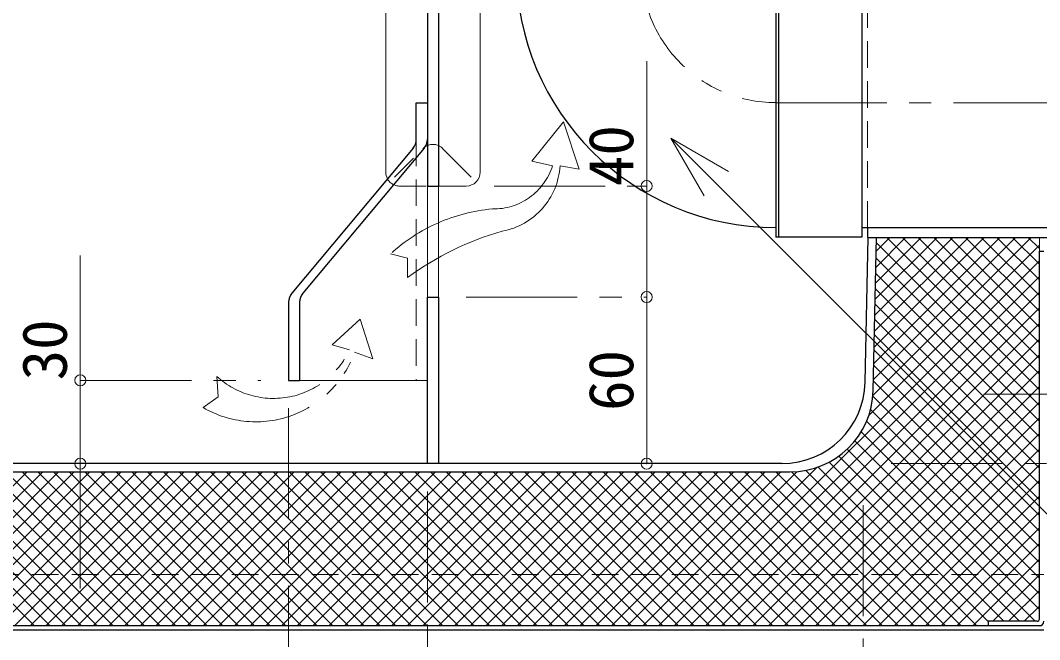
# Model space of a CAD drawing. Units: millimetres at full size, sheet at 1:8; details may follow other scales. Extents: x -1685 to 1555, y -1115 to 1133.
# Drawn here: x -963.1 to -596.1, y -704.4 to -481.3 of the extents above; entities that cross this region are included whole.
import ezdxf
from ezdxf.enums import TextEntityAlignment as Align

# ---------------------------------------------------------------- set-up
doc = ezdxf.new("R2010")
doc.units = ezdxf.units.MM
doc.header["$LTSCALE"] = 8
doc.header["$PDMODE"] = 32
doc.header["$PDSIZE"] = 4
for name, pattern in [('CHAIN1', [8, 5, -1, 1, -1]), ('DASHED1', [1.8, 1.2, -0.6]), ('DOUBLE_CHAIN1', [8.8, 5, -1, 0.6, -0.6, 0.6, -1])]:
    doc.linetypes.add(name, pattern=pattern)
doc.layers.add('0-0_ﾚｲﾔ1', color=4, linetype='Continuous', lineweight=9)
doc.styles.add('ＭＳ ゴシック', font='')
doc.styles.get('ＭＳ ゴシック').set_extended_font_data('MS Gothic')

msp = doc.modelspace()

# ---------------------------------------------------------------- linework, layer by layer
at = {"layer": '0-0_ﾚｲﾔ1', "color": 5, "lineweight": 25}
for p, q in [((-816.576, -142.482), (-816.576, -540.982)), ((-812.576, -147.982), (-812.576, -540.982)), ((-691.076, -421.445), (-691.076, -559.445)), ((-690.076, -462.445), (-690.076, -559.445)), ((-660.076, -462.445), (-660.076, -559.445)), ((-821.741, -527.374), (-865.412, -579.589)), ((-817.741, -527.374), (-861.412, -579.589)), ((-816.576, -540.982), (-812.576, -540.982)), ((-575.032, -555.982), (-660.032, -555.982)), ((-658.032, -555.982), (-658.032, -559.482)), ((-660.076, -559.445), (-691.076, -559.445)), ((-658.924, -611.648), (-657.765, -559.482)), ((-658.032, -559.482), (-575.032, -559.482)), ((-655.99, -614.648), (-654.764, -559.482)), ((-596.176, -696.982), (-596.176, -564.482)), ((-596.176, -564.482), (-594.576, -564.482)), ((-866.576, -582.797), (-866.576, -610.982)), ((-862.576, -582.797), (-862.576, -610.982)), ((-816.576, -640.982), (-816.576, -580.982)), ((-816.576, -580.982), (-812.576, -580.982)), ((-812.576, -580.982), (-812.576, -640.982)), ((-866.576, -610.982), (-862.576, -610.982)), ((-688.917, -640.982), (-1210.17, -640.982)), ((-1213.17, -643.982), (-685.983, -643.982)), ((-594.576, -700.982), (-1304.576, -700.982)), ((-595.376, -699.382), (-1303.776, -699.382))]:
    msp.add_line(p, q, dxfattribs=at)
at = {"layer": '0-0_ﾚｲﾔ1'}
for p, q in [((-831.576, -190.982), (-831.576, -535.982)), ((-797.576, -535.982), (-797.576, -460.982)), ((-737.576, -580.982), (-737.576, -495.982)), ((-800.783, -537.79), (-811.066, -527.421)), ((-802.576, -540.982), (-812.576, -540.982)), ((-656.088, -616.49), (-599.08, -559.482)), ((-655.901, -610.647), (-604.737, -559.482)), ((-655.773, -604.861), (-610.393, -559.482)), ((-655.644, -599.076), (-616.05, -559.482)), ((-655.516, -593.29), (-621.707, -559.482)), ((-655.387, -587.505), (-627.364, -559.482)), ((-655.259, -581.719), (-633.021, -559.482)), ((-655.13, -575.934), (-638.678, -559.482)), ((-655.001, -570.149), (-644.335, -559.482)), ((-654.873, -564.363), (-649.991, -559.482)), ((-654.807, -561.416), (-596.176, -620.047)), ((-651.085, -559.482), (-596.176, -614.391)), ((-645.428, -559.482), (-596.176, -608.734)), ((-639.771, -559.482), (-596.176, -603.077)), ((-634.114, -559.482), (-596.176, -597.42)), ((-628.458, -559.482), (-596.176, -591.763)), ((-622.801, -559.482), (-596.176, -586.106)), ((-617.144, -559.482), (-596.176, -580.449)), ((-611.487, -559.482), (-596.176, -574.793)), ((-605.83, -559.482), (-596.176, -569.136)), ((-600.173, -559.482), (-596.176, -563.479)), ((-657.58, -623.638), (-596.176, -562.235)), ((-941.576, -685.982), (-941.576, -565.982)), ((-727.666, -699.382), (-596.176, -567.892)), ((-654.93, -566.95), (-596.176, -625.704)), ((-655.053, -572.484), (-596.176, -631.361)), ((-722.009, -699.382), (-596.176, -573.549)), ((-716.352, -699.382), (-596.176, -579.206)), ((-655.176, -578.018), (-596.176, -637.018)), ((-737.576, -640.982), (-737.576, -580.982)), ((-655.299, -583.552), (-596.176, -642.675)), ((-710.696, -699.382), (-596.176, -584.863)), ((-705.039, -699.382), (-596.176, -590.519)), ((-655.422, -589.086), (-596.176, -648.332)), ((-655.545, -594.62), (-596.176, -653.989)), ((-699.382, -699.382), (-596.176, -596.176)), ((-693.725, -699.382), (-596.176, -601.833)), ((-655.668, -600.153), (-596.176, -659.645)), ((-688.068, -699.382), (-596.176, -607.49)), ((-655.791, -605.687), (-596.176, -665.302)), ((-655.914, -611.221), (-596.176, -670.959)), ((-682.411, -699.382), (-596.176, -613.147)), ((-676.754, -699.382), (-596.176, -618.804)), ((-656.105, -616.687), (-596.176, -676.616)), ((-656.942, -621.507), (-596.176, -682.273)), ((-671.098, -699.382), (-596.176, -624.461)), ((-658.378, -625.728), (-596.176, -687.93)), ((-665.441, -699.382), (-596.176, -630.117)), ((-660.291, -629.472), (-596.176, -693.587)), ((-662.619, -632.8), (-597.638, -697.782)), ((-668.426, -638.308), (-608.952, -697.782)), ((-665.333, -635.744), (-603.295, -697.782)), ((-659.784, -699.382), (-596.176, -635.774)), ((-675.834, -642.213), (-618.665, -699.382)), ((-671.913, -640.478), (-614.576, -697.814)), ((-654.127, -699.382), (-596.176, -641.431)), ((-1016.166, -699.382), (-960.766, -643.982)), ((-1013.476, -643.982), (-958.076, -699.382)), ((-1010.509, -699.382), (-955.109, -643.982)), ((-1007.82, -643.982), (-952.42, -699.382)), ((-1004.852, -699.382), (-949.452, -643.982)), ((-1002.163, -643.982), (-946.763, -699.382)), ((-999.195, -699.382), (-943.795, -643.982)), ((-996.506, -643.982), (-941.106, -699.382)), ((-993.538, -699.382), (-938.138, -643.982)), ((-990.849, -643.982), (-935.449, -699.382)), ((-987.881, -699.382), (-932.481, -643.982)), ((-985.192, -643.982), (-929.792, -699.382)), ((-982.225, -699.382), (-926.825, -643.982)), ((-979.535, -643.982), (-924.135, -699.382)), ((-976.568, -699.382), (-921.168, -643.982)), ((-973.879, -643.982), (-918.479, -699.382)), ((-970.911, -699.382), (-915.511, -643.982)), ((-968.222, -643.982), (-912.822, -699.382)), ((-965.254, -699.382), (-909.854, -643.982)), ((-962.565, -643.982), (-907.165, -699.382)), ((-959.597, -699.382), (-904.197, -643.982)), ((-956.908, -643.982), (-901.508, -699.382)), ((-953.94, -699.382), (-898.54, -643.982)), ((-951.251, -643.982), (-895.851, -699.382)), ((-948.283, -699.382), (-892.883, -643.982)), ((-945.594, -643.982), (-890.194, -699.382)), ((-942.627, -699.382), (-887.227, -643.982)), ((-939.937, -643.982), (-884.537, -699.382)), ((-936.97, -699.382), (-881.57, -643.982)), ((-934.281, -643.982), (-878.881, -699.382)), ((-931.313, -699.382), (-875.913, -643.982)), ((-928.624, -643.982), (-873.224, -699.382)), ((-925.656, -699.382), (-870.256, -643.982)), ((-922.967, -643.982), (-867.567, -699.382)), ((-919.999, -699.382), (-864.599, -643.982)), ((-917.31, -643.982), (-861.91, -699.382)), ((-914.342, -699.382), (-858.942, -643.982)), ((-911.653, -643.982), (-856.253, -699.382)), ((-908.685, -699.382), (-853.285, -643.982)), ((-905.996, -643.982), (-850.596, -699.382)), ((-903.029, -699.382), (-847.629, -643.982)), ((-900.339, -643.982), (-844.939, -699.382)), ((-897.372, -699.382), (-841.972, -643.982)), ((-894.683, -643.982), (-839.283, -699.382)), ((-891.715, -699.382), (-836.315, -643.982)), ((-889.026, -643.982), (-833.626, -699.382)), ((-886.058, -699.382), (-830.658, -643.982)), ((-883.369, -643.982), (-827.969, -699.382)), ((-880.401, -699.382), (-825.001, -643.982)), ((-877.712, -643.982), (-822.312, -699.382)), ((-874.744, -699.382), (-819.344, -643.982)), ((-872.055, -643.982), (-816.655, -699.382)), ((-869.087, -699.382), (-813.687, -643.982)), ((-866.398, -643.982), (-810.998, -699.382)), ((-863.431, -699.382), (-808.031, -643.982)), ((-860.741, -643.982), (-805.341, -699.382)), ((-857.774, -699.382), (-802.374, -643.982)), ((-855.085, -643.982), (-799.685, -699.382)), ((-852.117, -699.382), (-796.717, -643.982)), ((-849.428, -643.982), (-794.028, -699.382)), ((-846.46, -699.382), (-791.06, -643.982)), ((-843.771, -643.982), (-788.371, -699.382)), ((-840.803, -699.382), (-785.403, -643.982)), ((-838.114, -643.982), (-782.714, -699.382)), ((-835.146, -699.382), (-779.746, -643.982)), ((-832.457, -643.982), (-777.057, -699.382)), ((-829.489, -699.382), (-774.089, -643.982)), ((-826.8, -643.982), (-771.4, -699.382)), ((-823.833, -699.382), (-768.433, -643.982)), ((-821.143, -643.982), (-765.743, -699.382)), ((-818.176, -699.382), (-762.776, -643.982)), ((-815.487, -643.982), (-760.087, -699.382)), ((-812.519, -699.382), (-757.119, -643.982)), ((-809.83, -643.982), (-754.43, -699.382)), ((-806.862, -699.382), (-751.462, -643.982)), ((-804.173, -643.982), (-748.773, -699.382)), ((-801.205, -699.382), (-745.805, -643.982)), ((-798.516, -643.982), (-743.116, -699.382)), ((-795.548, -699.382), (-740.148, -643.982)), ((-792.859, -643.982), (-737.459, -699.382)), ((-789.891, -699.382), (-734.491, -643.982)), ((-787.202, -643.982), (-731.802, -699.382)), ((-784.235, -699.382), (-728.835, -643.982)), ((-781.545, -643.982), (-726.145, -699.382)), ((-778.578, -699.382), (-723.178, -643.982)), ((-775.889, -643.982), (-720.489, -699.382)), ((-772.921, -699.382), (-717.521, -643.982)), ((-770.232, -643.982), (-714.832, -699.382)), ((-767.264, -699.382), (-711.864, -643.982)), ((-764.575, -643.982), (-709.175, -699.382)), ((-761.607, -699.382), (-706.207, -643.982)), ((-758.918, -643.982), (-703.518, -699.382)), ((-755.95, -699.382), (-700.55, -643.982)), ((-753.261, -643.982), (-697.861, -699.382)), ((-750.293, -699.382), (-694.893, -643.982)), ((-747.604, -643.982), (-692.204, -699.382)), ((-744.637, -699.382), (-689.237, -643.982)), ((-741.947, -643.982), (-686.547, -699.382)), ((-738.98, -699.382), (-683.475, -643.877)), ((-736.291, -643.982), (-680.891, -699.382)), ((-733.323, -699.382), (-676.326, -642.385)), ((-730.634, -643.982), (-675.234, -699.382)), ((-724.977, -643.982), (-669.577, -699.382)), ((-719.32, -643.982), (-663.92, -699.382)), ((-713.663, -643.982), (-658.263, -699.382)), ((-708.006, -643.982), (-652.606, -699.382)), ((-702.35, -643.982), (-646.95, -699.382)), ((-696.693, -643.982), (-641.293, -699.382)), ((-691.036, -643.982), (-635.636, -699.382)), ((-685.385, -643.976), (-629.979, -699.382)), ((-680.271, -643.433), (-624.322, -699.382)), ((-648.47, -699.382), (-596.176, -647.088)), ((-642.813, -699.382), (-596.176, -652.745)), ((-637.156, -699.382), (-596.176, -658.402)), ((-631.5, -699.382), (-596.176, -664.059)), ((-625.843, -699.382), (-596.176, -669.715)), ((-620.186, -699.382), (-596.176, -675.372)), ((-612.929, -697.782), (-596.176, -681.029)), ((-607.272, -697.782), (-596.176, -686.686)), ((-601.615, -697.782), (-596.176, -692.343))]:
    msp.add_line(p, q, dxfattribs=at)
at = {"layer": '0-0_ﾚｲﾔ1', "linetype": 'DASHED1'}
for p, q in [((-658.032, -555.982), (-658.032, -465.982)), ((-820.576, -524.167), (-820.576, -610.982)), ((-828.369, -537.79), (-818.086, -527.421)), ((-826.576, -540.982), (-816.576, -540.982)), ((-1304.576, -680.982), (-594.576, -680.982))]:
    msp.add_line(p, q, dxfattribs=at)
at = {"layer": '0-0_ﾚｲﾔ1', "linetype": 'CHAIN1'}
for p, q in [((-691.076, -510.982), (117.424, -510.982)), ((-792.576, -540.982), (-737.576, -540.982)), ((-802.576, -580.982), (-737.576, -580.982)), ((-941.576, -610.982), (-876.576, -610.982)), ((-616.132, -615.982), (-572.932, -615.982)), ((-866.576, -620.982), (-866.576, -800.982)), ((-649.576, -640.982), (207.424, -640.982)), ((-816.576, -650.982), (-816.576, -800.982)), ((-659.576, -655.982), (-659.576, -835.982))]:
    msp.add_line(p, q, dxfattribs=at)
at = {"layer": '0-0_ﾚｲﾔ1', "linetype": 'DOUBLE_CHAIN1'}
for p, q in [((-779.001, -532.016), (-767.531, -517.898)), ((-761.943, -534.957), (-767.531, -517.898)), ((-771.51, -533.679), (-779.001, -532.016)), ((-768.783, -533.679), (-761.943, -534.957)), ((-829.815, -565.389), (-823.706, -567.014)), ((-823.678, -573.913), (-823.706, -567.014)), ((-850.91, -598.19), (-840.764, -588.925)), ((-844.647, -599.996), (-850.91, -598.19)), ((-892.381, -609.543), (-891.938, -616.939)), ((-897.325, -620.795), (-891.938, -616.939))]:
    msp.add_line(p, q, dxfattribs=at)
at = {"layer": '0-0_ﾚｲﾔ1', "color": 7, "lineweight": 18}
for p, q in [((-728.87, -523.774), (-708.085, -535.774)), ((-728.87, -523.774), (-716.87, -544.558)), ((-728.87, -523.774), (-577.9, -674.743)), ((-816.576, -580.982), (-816.576, -540.982)), ((-812.576, -540.982), (-812.576, -580.982)), ((-596.176, -564.482), (-596.176, -559.482)), ((-862.576, -610.982), (-816.576, -610.982))]:
    msp.add_line(p, q, dxfattribs=at)
at = {"layer": '0-0_ﾚｲﾔ1', "color": 5, "lineweight": 25}
for points in [[(-820.576, -524.167), (-820.576, -510.982), (-816.576, -510.982)], [(-596.976, -697.782), (-614.576, -697.782), (-614.576, -699.382)]]:
    msp.add_lwpolyline(points, dxfattribs=at)
at = {"layer": '0-0_ﾚｲﾔ1', "linetype": 'DOUBLE_CHAIN1'}
msp.add_lwpolyline([(-842.771, -600.849), (-836.205, -603.189), (-840.764, -588.925)], dxfattribs=at)
at = {"layer": '0-0_ﾚｲﾔ1', "color": 5, "lineweight": 25}
for centre, radius, start, end in [((-691.076, -462.445), 93.5, 180, 270), ((-825.576, -524.167), 5, 320.09212, 0), ((-821.576, -524.167), 5, 320.09212, 0), ((-861.576, -582.797), 5, 140.09212, 180), ((-857.576, -582.797), 5, 140.09212, 180), ((-688.917, -610.982), 30, 270, 358.72697), ((-685.983, -613.982), 30, 270, 358.72697), ((-596.976, -696.982), 0.8, 270, 0), ((-596.176, -697.782), 1.6, 270, 0)]:
    msp.add_arc(centre, radius, start, end, dxfattribs=at)
at = {"layer": '0-0_ﾚｲﾔ1', "linetype": 'CHAIN1'}
msp.add_arc((-691.076, -462.445), 48.5, 180, 270, dxfattribs=at)
at = {"layer": '0-0_ﾚｲﾔ1', "linetype": 'DASHED1'}
for centre, start, end in [((-814.576, -530.982), 66.42182, 134.58732), ((-826.576, -535.982), 208.83104, 270)]:
    msp.add_arc(centre, 5, start, end, dxfattribs=at)
at = {"layer": '0-0_ﾚｲﾔ1'}
for centre, start, end in [((-814.576, -530.982), 45.41268, 66.42182), ((-826.576, -535.982), 180, 208.83104), ((-802.576, -535.982), 270, 0)]:
    msp.add_arc(centre, 5, start, end, dxfattribs=at)
at = {"layer": '0-0_ﾚｲﾔ1', "linetype": 'DOUBLE_CHAIN1'}
for centre, radius, start, end in [((-792.732, -526.998), 22.249, 268.85255, 342.52339), ((-794.37, -532.069), 25.638, 280.69254, 356.39814), ((-787.654, -611.415), 62.418, 95.07752, 132.49074), ((-759.919, -661.178), 108.076, 105.94734, 126.15285), ((-878.341, -588.14), 37.772, 239.82846, 340.3389), ((-871.995, -587.366), 30.124, 227.40895, 335.21092)]:
    msp.add_arc(centre, radius, start, end, dxfattribs=at)
at = {"layer": '0-0_ﾚｲﾔ1', "color": 1}
for p in [(-737.576, -540.982), (-737.576, -580.982), (-941.576, -610.982), (-941.576, -640.982), (-737.576, -640.982)]:
    msp.add_point(p, dxfattribs=at)

# ---------------------------------------------------------------- texts
at = {"layer": '0-0_ﾚｲﾔ1', "color": 7, "style": 'ＭＳ ゴシック'}
for s, p in [('40', (-737.576, -540.982)), ('30', (-941.576, -610.982)), ('60', (-737.576, -621.982))]:
    msp.add_text(s, height=16.13, rotation=90, dxfattribs=at).set_placement(p, align=Align.BOTTOM_LEFT)

doc.saveas('drawing.dxf')
